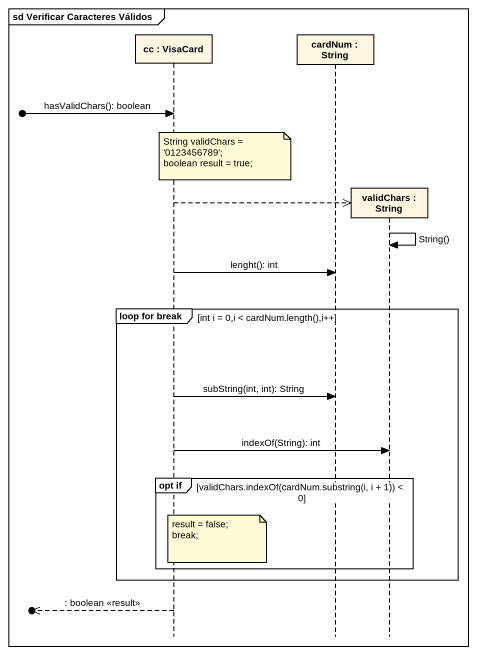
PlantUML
@startuml
mainframe sd Verificar Caracteres Válidos
hide footbox
participant "cc : VisaCard" as cc
participant "cardNum : String" as cardNum
participant "validChars : String" as validChars

[o-> cc : hasValidChars(): boolean
note over cc
  String validChars = '0123456789';
  boolean result = true;
end note
cc -->> validChars **
validChars -> validChars : String()
cc -> cardNum : lenght(): int
group loop for break [int i = 0,i < cardNum.length(),i++]
  cc -> cardNum : subString(int, int): String
  cc -> validChars : indexOf(String): int
  group opt if [validChars.indexOf(cardNum.substring(i, i + 1)) < 0]
    note over cc
      result = false;
      break;
    end note
  end
end
[o<<-- cc : : boolean <<result>>
@enduml
